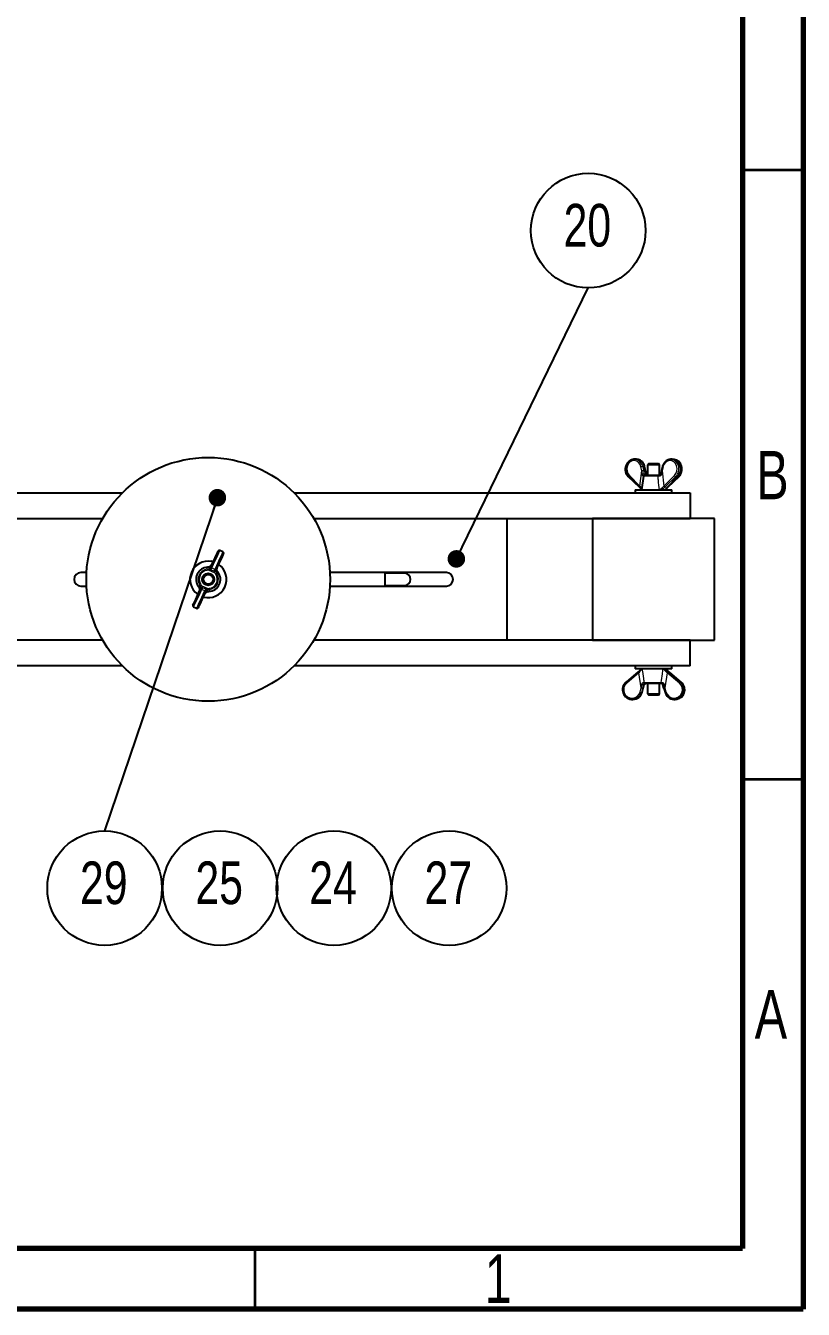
# Model space of a CAD drawing. Header units: millimetres. Extents: x 150 to 2050, y 50 to 2920.
# Drawn here: x 1412 to 2050, y 50 to 1103 of the extents above; entities that cross this region are included whole.
import ezdxf

# ---------------------------------------------------------------- set-up
doc = ezdxf.new("R2010")
doc.units = ezdxf.units.MM
doc.layers.add('FORMAT', color=7, linetype='Continuous')
doc.styles.add('SLDTEXTSTYLE0', font='TXT', dxfattribs={"width": 0.75})
doc.dimstyles.new('SLDDIMSTYLE0', dxfattribs={"dimtxt": 0.18, "dimasz": 14.4, "dimexe": 0, "dimexo": 0.0625, "dimgap": 0, "dimtad": 0, "dimtih": 1, "dimtoh": 1, "dimdec": 0, "dimrnd": 1e-09, "dimzin": 0, "dimdsep": 46, "dimtxsty": 'Standard', "dimblk1": 'DOT', "dimblk2": 'DOT', "dimsah": 1, "dimcen": 0.09, "dimadec": 0, "dimazin": 0, "dimtfac": 14.4, "dimtdec": 0, "dimtofl": 0, "dimtmove": 0, "dimatfit": 3, "dimldrblk": 'DOT', "dimfxl": 1, "dimfrac": 2, "dimtolj": 1, "dimtzin": 0, "dimarcsym": 0})

# ---------------------------------------------------------------- blocks, each defined once
blk = doc.blocks.new('SW_NOTE_0_25')
at = {"layer": 'FORMAT', "color": 0, "ltscale": 10}
blk.add_circle((0, 47), 47, dxfattribs=at)
at = {"layer": 'FORMAT', "color": 0, "ltscale": 10, "insert": (-0.7, 68.9), "char_height": 35, "attachment_point": 2, "style": 'SLDTEXTSTYLE0'}
blk.add_mtext('20', dxfattribs=at)
blk = doc.blocks.new('_Dot')
at = {"color": 0, "linetype": 'ByBlock', "lineweight": -2}
blk.add_line((-0.5, 0), (-1, 0), dxfattribs=at)
at = {"color": 0, "linetype": 'ByBlock', "const_width": 0.5}
blk.add_lwpolyline([(-0.25, 0, 1), (0.25, 0, 1)], format="xyb", close=True, dxfattribs=at)
blk = doc.blocks.new('SW_NOTE_0_26')
at = {"layer": 'FORMAT', "color": 0, "ltscale": 10}
blk.add_circle((0, -47), 47, dxfattribs=at)
at = {"layer": 'FORMAT', "color": 0, "ltscale": 10, "insert": (-0.7, -25.1), "char_height": 35, "attachment_point": 2, "style": 'SLDTEXTSTYLE0'}
blk.add_mtext('29', dxfattribs=at)
blk = doc.blocks.new('SW_NOTE_0_27')
at = {"layer": 'FORMAT', "color": 0, "ltscale": 10}
blk.add_circle((25.9, 23.2), 47, dxfattribs=at)
at = {"layer": 'FORMAT', "color": 0, "ltscale": 10, "insert": (25.2, 45.1), "char_height": 35, "attachment_point": 2, "style": 'SLDTEXTSTYLE0'}
blk.add_mtext('25', dxfattribs=at)
blk = doc.blocks.new('SW_NOTE_0_28')
at = {"layer": 'FORMAT', "color": 0, "ltscale": 10}
blk.add_circle((25.9, 23.2), 47, dxfattribs=at)
at = {"layer": 'FORMAT', "color": 0, "ltscale": 10, "insert": (25.2, 45.1), "char_height": 35, "attachment_point": 2, "style": 'SLDTEXTSTYLE0'}
blk.add_mtext('24', dxfattribs=at)
blk = doc.blocks.new('SW_NOTE_0_29')
at = {"layer": 'FORMAT', "color": 0, "ltscale": 10}
blk.add_circle((25.9, 23.2), 47, dxfattribs=at)
at = {"layer": 'FORMAT', "color": 0, "ltscale": 10, "insert": (25.2, 45.1), "char_height": 35, "attachment_point": 2, "style": 'SLDTEXTSTYLE0'}
blk.add_mtext('27', dxfattribs=at)

msp = doc.modelspace()

# ---------------------------------------------------------------- linework, layer by layer
at = {"color": 7, "linetype": 'Continuous', "lineweight": 70, "ltscale": 10}
for p, q in [((2050, 2920), (2050, 50)), ((2000, 2870), (2000, 100)), ((2000, 100), (200, 100)), ((2050, 50), (150, 50))]:
    msp.add_line(p, q, dxfattribs=at)
at = {"color": 7, "linetype": 'Continuous', "lineweight": 35, "ltscale": 10}
for p, q in [((2000, 985), (2050, 985)), ((2000, 485), (2050, 485)), ((1600, 100), (1600, 50))]:
    msp.add_line(p, q, dxfattribs=at)
at = {"color": 7, "linetype": 'Continuous', "lineweight": 25, "ltscale": 10}
for p, q in [((1911.7, 747.5), (1911, 747.5)), ((1913.1, 747.5), (1911.7, 747.5)), ((1920.6, 738.2), (1919.8, 741.5)), ((1923.1, 744), (1922.1, 743)), ((1922.1, 743), (1922.1, 734.5)), ((1932.1, 743), (1922.1, 743)), ((1923.1, 744), (1931.1, 744)), ((1932.1, 743), (1931.1, 744)), ((1931.1, 744), (1931.1, 744)), ((1932.1, 734.6), (1932.1, 743)), ((1934.4, 741.5), (1933.7, 738.2)), ((1942.5, 747.5), (1941.1, 747.5)), ((1906.3, 733.4), (1915.2, 724.9)), ((1907.1, 733.4), (1915.6, 724.9)), ((1918.8, 733.6), (1917.1, 722.5)), ((1919.8, 734.5), (1930.3, 734.5)), ((1930.3, 734.5), (1931.3, 734.5)), ((1932.9, 735.4), (1932.9, 735.4)), ((1933.5, 735.4), (1933.5, 735.4)), ((1938.7, 724.9), (1947.1, 733.4)), ((1939.1, 724.9), (1948, 733.4)), ((457.1, 720), (1491.3, 720)), ((1632.1, 720), (1957.1, 720)), ((1912.1, 722.5), (1912.1, 720)), ((1912.1, 722.5), (1940.7, 722.5)), ((1937.1, 722.5), (1937.1, 722.7)), ((1940.7, 722.5), (1942.1, 722.5)), ((1942.1, 720), (1942.1, 722.5)), ((1957.1, 720), (1957.1, 699)), ((457.1, 699), (1475.1, 699)), ((1648.3, 699), (1957.1, 699)), ((1807.1, 599), (1807.1, 699)), ((1977.1, 699), (1877.1, 699)), ((1877.1, 699), (1877.1, 599)), ((1977.1, 599), (1977.1, 699)), ((1565.6, 663.4), (1564.2, 663.8)), ((1568.8, 669.9), (1564.3, 660.8)), ((1568.8, 669.9), (1568.8, 669.9)), ((1569.1, 658.6), (1573.3, 667.8)), ((1573.8, 671.5), (1571.2, 672.7)), ((1573.3, 667.8), (1573.3, 667.8)), ((1461.8, 654.5), (1457.1, 654.5)), ((1561.1, 659), (1561.1, 659)), ((1564.3, 660.8), (1564.3, 660.8)), ((1569.8, 654.9), (1569.8, 654.9)), ((1757.1, 654.5), (1661.5, 654.5)), ((1706.9, 643.5), (1706.9, 654.5)), ((1723, 654), (1706.9, 654)), ((1457.1, 643.5), (1461.8, 643.5)), ((1553.6, 643.1), (1553.6, 643.1)), ((1661.5, 643.5), (1757.1, 643.5)), ((1706.9, 644), (1723, 644)), ((1554.3, 639.4), (1550.1, 630.1)), ((1554.6, 628), (1559, 637.1)), ((1559, 637.1), (1559, 637.1)), ((1562.3, 639), (1562.3, 639)), ((1549.6, 626.5), (1552.1, 625.3)), ((1550.1, 630.1), (1550.1, 630.1)), ((1554.6, 628), (1554.6, 628)), ((1475.1, 599), (457.1, 599)), ((1957.1, 599), (1648.3, 599)), ((1877.1, 599), (1977.1, 599)), ((1957.1, 578), (1957.1, 599)), ((1491.3, 578), (457.1, 578)), ((1957.1, 578), (1632.1, 578)), ((1914.2, 572.8), (1904.5, 564.6)), ((1914.6, 573.1), (1904.6, 564.6)), ((1912.1, 578), (1912.1, 575.5)), ((1940.7, 575.5), (1912.1, 575.5)), ((1914.6, 573.1), (1914.6, 573.1)), ((1914.6, 573.1), (1914.6, 573.1)), ((1949.7, 564.6), (1939.7, 573.1)), ((1939.7, 573.1), (1939.7, 573.1)), ((1939.7, 573.1), (1939.7, 573.1)), ((1949.8, 564.6), (1940.1, 572.8)), ((1942.1, 575.5), (1940.7, 575.5)), ((1942.1, 575.5), (1942.1, 578)), ((1917.8, 556.4), (1918.7, 559.7)), ((1918.6, 559.7), (1919.5, 562.6)), ((1918.6, 559.7), (1918.7, 559.7)), ((1920.3, 563.5), (1919.8, 563.5)), ((1932.6, 563.5), (1920.3, 563.5)), ((1922.1, 563.5), (1922.1, 555)), ((1932.1, 555), (1932.1, 563.5)), ((1933.1, 563.5), (1932.6, 563.5)), ((1933.4, 563.5), (1932.6, 563.5)), ((1933.4, 563.5), (1933.1, 563.5)), ((1935.6, 559.7), (1934.8, 562.6)), ((1935.6, 559.7), (1936.5, 556.4)), ((1949.7, 564.6), (1949.7, 564.6)), ((1949.8, 564.6), (1949.8, 564.6)), ((1909.7, 550.5), (1910.1, 550.5)), ((1917.8, 556.4), (1917.8, 556.4)), ((1922.1, 555), (1923.1, 554)), ((1922.1, 555), (1932.1, 555)), ((1931.1, 554), (1923.1, 554)), ((1931.1, 554), (1932.1, 555)), ((1932.1, 555), (1932.1, 555)), ((1936.5, 556.4), (1936.5, 556.4)), ((1944.1, 550.5), (1944.6, 550.5)), ((1944.6, 550.5), (1944.7, 550.5))]:
    msp.add_line(p, q, dxfattribs=at)
at = {"color": 8, "linetype": 'Continuous', "lineweight": 18, "ltscale": 10}
for p, q in [((1915.8, 725.6), (1917.5, 738)), ((1917.5, 738), (1916.8, 741.3)), ((1918.2, 741.6), (1918.9, 738.3)), ((1918.2, 741.6), (1919.7, 741.6)), ((1918.9, 738.3), (1919.4, 735.4)), ((1920.4, 738.3), (1919.7, 741.6)), ((1921.2, 735.4), (1920.4, 738.3)), ((1934.9, 741.3), (1934.1, 738)), ((1934.1, 738), (1935.6, 725.6)), ((1906.5, 734.1), (1906.7, 733.9)), ((1907.3, 734.1), (1915.8, 725.6)), ((1918.8, 733.6), (1918.7, 733.6)), ((1930.7, 733.6), (1918.8, 733.6)), ((1919.4, 735.4), (1921.2, 735.4)), ((1931.5, 733.6), (1930.7, 733.6)), ((1935.6, 725.6), (1944.3, 734.1)), ((1945.3, 733.3), (1936.7, 724.8)), ((1938.5, 724.8), (1947, 733.3)), ((1939, 724.8), (1947.9, 733.3)), ((1945.3, 733.3), (1947, 733.3)), ((1947.1, 733.3), (1947.9, 733.3)), ((1937.1, 722.6), (1937.1, 722.5)), ((1568.8, 669.9), (1564.3, 660.8)), ((1569.1, 658.6), (1573.3, 667.8)), ((1560.7, 657.3), (1561.6, 657.5)), ((1560.7, 657.3), (1560.8, 656.3)), ((1561.9, 656.5), (1560.8, 656.3)), ((1561.6, 657.5), (1561.9, 656.5)), ((1567.4, 654), (1561.9, 656.5)), ((1564.2, 657.6), (1563.6, 657)), ((1563.6, 657), (1566.6, 655.6)), ((1564.3, 660.8), (1563.7, 658.9)), ((1563.7, 658.9), (1564.1, 659.7)), ((1564.6, 658.4), (1564.2, 657.6)), ((1567.1, 657.2), (1564.6, 658.4)), ((1566.6, 655.6), (1566.8, 656.4)), ((1566.8, 656.4), (1567.1, 657.2)), ((1567.4, 654), (1568.3, 654.3)), ((1567.9, 653), (1567.4, 654)), ((1567.9, 653), (1568.7, 653.5)), ((1568.1, 656.9), (1569.1, 658.6)), ((1568.4, 657.7), (1568.1, 656.9)), ((1568.3, 654.3), (1568.7, 653.5)), ((1569.1, 658.6), (1569.1, 658.6)), ((1554.7, 644.4), (1555.5, 644.9)), ((1555.1, 643.6), (1554.7, 644.4)), ((1555.1, 643.6), (1556, 644)), ((1555.5, 644.9), (1556, 644)), ((1556, 644), (1561.5, 641.4)), ((1554.3, 639.4), (1550.1, 630.1)), ((1555.3, 641.1), (1554.3, 639.4)), ((1554.3, 639.4), (1554.3, 639.4)), ((1554.6, 628), (1559, 637.1)), ((1555, 640.3), (1555.3, 641.1)), ((1556.6, 641.5), (1556.3, 640.7)), ((1558.8, 639.5), (1556.3, 640.7)), ((1556.8, 642.3), (1556.6, 641.5)), ((1559.7, 640.9), (1556.8, 642.3)), ((1558.8, 639.5), (1559.2, 640.3)), ((1559, 637.1), (1559.7, 639)), ((1559.2, 640.3), (1559.7, 640.9)), ((1559.7, 639), (1559.3, 638.2)), ((1561.5, 641.4), (1562.5, 641.6)), ((1561.5, 641.4), (1561.8, 640.5)), ((1562.7, 640.7), (1561.8, 640.5)), ((1562.5, 641.6), (1562.7, 640.7)), ((1915, 572.3), (1905.1, 563.8)), ((1917, 559.9), (1915, 572.3)), ((1938.3, 572.3), (1936.4, 559.9)), ((1948.3, 563.8), (1938.3, 572.3)), ((1939.1, 573.1), (1949.1, 564.6)), ((1949.7, 564.6), (1939.7, 573.1)), ((1949.8, 564.6), (1940.2, 572.6)), ((1916.1, 556.6), (1917, 559.9)), ((1918.1, 559.7), (1917.3, 556.4)), ((1917.8, 556.4), (1918.6, 559.7)), ((1918.9, 562.6), (1918.1, 559.7)), ((1918.9, 564.3), (1919.3, 564.3)), ((1919.5, 562.6), (1918.9, 562.6)), ((1919.3, 564.3), (1933.3, 564.3)), ((1933.3, 564.3), (1934, 564.3)), ((1936.4, 559.9), (1937.3, 556.6)), ((1949.7, 564.6), (1949.1, 564.6)), ((1949.8, 564.6), (1949.7, 564.6)), ((1917.8, 556.4), (1917.3, 556.4))]:
    msp.add_line(p, q, dxfattribs=at)
at = {"color": 8, "linetype": 'Continuous', "lineweight": 18, "ltscale": 10, "flags": 128}
for points in [[(1906.3, 733.4), (1906.2, 733.4), (1906.2, 733.5), (1906.2, 733.6), (1906.2, 733.7), (1906.3, 733.8), (1906.4, 734), (1906.5, 734.1)], [(1907.1, 733.4), (1907.1, 733.4), (1907.1, 733.5), (1907.1, 733.6), (1907.1, 733.7), (1907.1, 733.8), (1907.2, 734), (1907.3, 734.1)], [(1930.3, 734.5), (1930.4, 734.5), (1930.4, 734.4), (1930.5, 734.3), (1930.6, 734.2), (1930.6, 734.1), (1930.7, 734), (1930.7, 733.8), (1930.7, 733.6)], [(1947.1, 733.4), (1947.1, 733.3), (1947, 733.3)], [(1938.7, 724.9), (1938.6, 724.9), (1938.5, 724.8)], [(1939.1, 724.9), (1939, 724.9), (1939, 724.8)], [(1934, 564.3), (1934, 564.2), (1933.9, 564), (1933.9, 563.9), (1933.8, 563.7), (1933.7, 563.6), (1933.6, 563.5), (1933.5, 563.5), (1933.4, 563.5)], [(1935.8, 562.8), (1935.6, 562.7), (1935.4, 562.7), (1935.2, 562.6), (1935.1, 562.6), (1934.9, 562.6), (1934.8, 562.6), (1934.8, 562.6), (1934.8, 562.6)]]:
    msp.add_lwpolyline(points, dxfattribs=at)
at = {"color": 7, "linetype": 'Continuous', "lineweight": 25, "ltscale": 10, "flags": 128}
for points in [[(1948, 733.4), (1948, 733.3), (1947.9, 733.3)], [(1915.6, 724.9), (1915.5, 725), (1915.5, 725.1), (1915.5, 725.2), (1915.6, 725.3), (1915.7, 725.5), (1915.8, 725.6)], [(1938.7, 724.9), (1938.7, 724.9), (1938.7, 724.9)]]:
    msp.add_lwpolyline(points, dxfattribs=at)
at = {"color": 7, "linetype": 'Continuous', "lineweight": 25, "ltscale": 100}
for radius in [100, 5, 4]:
    msp.add_circle((1561.7, 649), radius, dxfattribs=at)
at = {"color": 8, "linetype": 'Continuous', "lineweight": 18, "ltscale": 100}
for centre, radius, start, end in [((1918.4, 736.6), 4.93, 92.1612, 108.1966), ((1919.1, 733.3), 4.93, 92.1612, 108.1966), ((1919.7, 741.4), 0.183, 52.4009, 106.1711), ((1920.5, 738.1), 0.181, 52.0978, 106.3075), ((1934.2, 738.7), 0.686, 223.2645, 264.2628), ((1934.9, 742), 0.685, 223.2453, 264.2736), ((1919.1, 732.2), 3.22, 83.5812, 111.5052), ((1919.7, 733.5), 0.987, 90.482, 173.4007), ((1921.3, 735.1), 0.332, 85.7309, 111.7616), ((1930.4, 733.8), 1.12, 350.5517, 37.8564), ((1934.5, 738.8), 3.77, 245.4003, 255.7141), ((1945.7, 735), 1.73, 211.295, 256.7396), ((1915.5, 725.1), 0.385, 145.3923, 208.3098), ((1937.1, 726.5), 1.73, 211.295, 256.7396), ((1561.7, 649), 8.37, 96.6401, 213.0717), ((1561.7, 649), 7.39, 96.6401, 213.0717), ((1561.7, 649), 8.37, 276.6401, 33.0717), ((1564.1, 657.9), 1.01, 143.167, 243.8681), ((1564.6, 658.5), 0.988, 156.1796, 245.5356), ((1565, 659.3), 0.988, 156.1796, 245.5356), ((1567, 656.5), 1.01, 245.8436, 346.5447), ((1567.2, 657.3), 0.988, 244.1761, 333.5321), ((1567.5, 658.1), 0.988, 244.1761, 333.5321), ((1561.7, 649), 7.39, 276.6401, 33.0717), ((1555.9, 639.8), 0.988, 64.1761, 153.5321), ((1556.2, 640.6), 0.988, 64.1761, 153.5321), ((1556.3, 641.4), 1.01, 65.8436, 166.5447), ((1558.4, 638.6), 0.988, 336.1796, 65.5356), ((1558.8, 639.4), 0.988, 336.1796, 65.5356), ((1559.3, 640), 1.01, 323.167, 63.8681), ((1916, 573.4), 1.46, 192.976, 229.1293), ((1940.8, 570.6), 3, 123.2477, 144.9453), ((1904.6, 564.6), 0.152, 181.3893, 220.3909), ((1906, 564.9), 1.46, 192.976, 229.1293), ((1919, 566.3), 6.69, 252.9027, 262.8055), ((1918.6, 565.7), 3.11, 248.6629, 274.313), ((1919.8, 564.4), 0.902, 181.5504, 265.0277), ((1920.3, 564.4), 0.955, 185.952, 268.257), ((1932.5, 564.3), 0.857, 278.2266, 0.5267), ((1937.6, 554.5), 5.54, 102.8381, 111.355), ((1950.8, 562.1), 3, 123.2477, 144.9453), ((1918.1, 563), 6.69, 252.9027, 262.8055), ((1938.5, 551.2), 5.54, 102.8381, 111.355)]:
    msp.add_arc(centre, radius, start, end, dxfattribs=at)
at = {"color": 7, "linetype": 'Continuous', "lineweight": 25, "ltscale": 100}
for centre, radius, start, end in [((1919.8, 733.5), 1, 90, 171.7029), ((1561.7, 649), 15, 80.171, 234.8657), ((1457.1, 649), 5.5, 90, 270), ((1561.7, 649), 10, 93.5454, 216.1663), ((1561.7, 649), 15, 254.8461, 54.8657), ((1561.7, 649), 10, 273.5454, 36.1663), ((1722.7, 649), 5.01, 273.8216, 86.1784), ((1757.1, 649), 5.5, 270, 90)]:
    msp.add_arc(centre, radius, start, end, dxfattribs=at)
for centre, major_axis, ratio, start_param, end_param in [((1911, 739.5), (0.26, 8), 0.886754, 0.029291, 2.474928), ((1911.7, 739.5), (0.23, 8), 0.839854, 6.26299, 6.306812), ((1913.2, 739.5), (-0.23, 8), 0.839854, 4.952268, 6.259559), ((1942, 739.5), (0.26, 8), 0.886754, 0.029291, 0.196367), ((1941.1, 739.5), (0.23, 8), 0.839854, 0.023627, 0.047016), ((1943.3, 739.5), (-0.26, 8), 0.886754, 3.808257, 6.156829), ((1566.9, 665.8), (2.97, 6.34), 0.017455, 3.405099, 7.158026), ((1571.3, 663.8), (2.97, 6.34), 0.017455, 5.408345, 9.161272), ((1552.1, 634.2), (2.97, 6.34), 0.017455, 2.266752, 6.019679), ((1556.4, 632.1), (2.97, 6.34), 0.017455, 0.263506, 4.016433), ((1909.6, 558.5), (-1.35, 7.89), 0.995994, 0.527517, 2.973154), ((1909.7, 558.5), (-0.67, 7.97), 0.983557, 0.612968, 4.365896), ((1944.1, 558.5), (-0.67, 7.97), 0.983557, 1.751315, 5.504242), ((1944.6, 558.5), (0.67, 7.97), 0.983557, 3.22458, 5.670217), ((1944.7, 558.5), (1.35, 7.89), 0.995994, 3.310031, 5.755668), ((1910.2, 558.5), (0.67, 7.97), 0.983557, 3.22458, 4.53187)]:
    msp.add_ellipse(centre, major_axis=major_axis, ratio=ratio, start_param=start_param, end_param=end_param, dxfattribs=at)
at = {"color": 8, "linetype": 'Continuous', "lineweight": 18, "ltscale": 100}
for centre, major_axis, ratio, start_param, end_param in [((1910.5, 739.5), (0.26, 7), 0.886691, 0.79534, 2.479099), ((1911.1, 739.5), (0.22, 7), 0.839794, 5.002889, 8.755816), ((1911.7, 739.5), (0.23, 8), 0.839854, 4.999522, 6.26299), ((1940.5, 739.5), (0.22, 7), 0.839794, 3.864542, 7.61747), ((1941.1, 739.5), (0.23, 8), 0.839854, 3.861175, 6.306812), ((1942.6, 739.5), (-0.23, 8), 0.839854, 3.813922, 6.259559), ((1567.8, 665.4), (3.4, 7.24), 0.015273, 3.405099, 6.283605), ((1570.4, 664.2), (3.4, 7.24), 0.015273, 6.282496, 9.161272), ((1553, 633.7), (3.4, 7.24), 0.015273, 3.141593, 6.019679), ((1555.5, 632.5), (3.4, 7.24), 0.015273, 0.263506, 3.141593), ((1909.5, 558.5), (-0.67, 6.97), 0.983488, 0.601383, 4.354311), ((1943.9, 558.5), (-0.67, 6.97), 0.983488, 1.73973, 5.492657)]:
    msp.add_ellipse(centre, major_axis=major_axis, ratio=ratio, start_param=start_param, end_param=end_param, dxfattribs=at)
at = {"color": 7, "linetype": 'Continuous', "lineweight": 25, "ltscale": 10}
for points, knots in [([(1912.1, 747.4), (1911.9, 747.4), (1911.4, 747.5), (1910.3, 747.3), (1909, 746.9), (1907.8, 746.1), (1906.8, 745.1), (1905.9, 743.9), (1905.3, 742.4), (1904.9, 740.9), (1904.7, 739.3), (1904.9, 737.7), (1905.3, 736.2), (1906, 734.8), (1906.7, 733.9), (1907.1, 733.5), (1907.1, 733.4)], [0, 0, 0, 0, 0.019408, 0.098473, 0.17741, 0.25658, 0.336246, 0.416457, 0.497115, 0.578083, 0.659256, 0.740575, 0.821999, 0.903474, 0.979966, 1, 1, 1, 1]), ([(1919.8, 741.5), (1919.8, 741.8), (1919.5, 742.6), (1919, 743.8), (1918.1, 745.1), (1917, 746.1), (1915.8, 746.9), (1914.6, 747.4), (1913.7, 747.4), (1913.3, 747.4)], [0, 0, 0, 0, 0.0862132, 0.2442936, 0.4026435, 0.5607114, 0.7180561, 0.8742398, 1, 1, 1, 1]), ([(1921.4, 735.4), (1921.4, 735.4), (1921.1, 736.3), (1920.8, 737.2), (1920.6, 738.2), (1920.6, 738.2)], [0, 0, 0, 0, 0.0124758, 0.9405956, 1, 1, 1, 1]), ([(1933.7, 738.2), (1933.6, 738), (1933.4, 737), (1933.1, 736.1), (1932.9, 735.4)], [0, 0, 0, 0, 0.24954, 1, 1, 1, 1]), ([(1941, 747.4), (1940.8, 747.4), (1940.3, 747.5), (1939.2, 747.2), (1937.9, 746.6), (1936.8, 745.8), (1935.8, 744.6), (1935, 743.3), (1934.6, 742.3), (1934.5, 741.7), (1934.4, 741.5)], [0, 0, 0, 0, 0.043818, 0.196488, 0.349145, 0.502498, 0.656893, 0.812289, 0.961175, 1, 1, 1, 1]), ([(1947.1, 733.4), (1947.3, 733.6), (1947.8, 734.2), (1948.5, 735.2), (1949.1, 736.7), (1949.5, 738.2), (1949.5, 739.8), (1949.3, 741.4), (1948.8, 742.9), (1948.1, 744.3), (1947.1, 745.5), (1946, 746.5), (1944.7, 747.1), (1943.4, 747.5), (1942.6, 747.4), (1942.2, 747.4)], [0, 0, 0, 0, 0.044849, 0.125218, 0.205923, 0.28696, 0.368214, 0.449622, 0.531141, 0.612723, 0.694263, 0.775577, 0.856424, 0.936616, 1, 1, 1, 1]), ([(1922.2, 734.6), (1922.2, 734.6), (1922, 734.6), (1921.7, 734.8), (1921.5, 735.1), (1921.4, 735.3), (1921.4, 735.4)], [0, 0, 0, 0, 0.098167, 0.458525, 0.802175, 1, 1, 1, 1]), ([(1932.9, 735.4), (1932.9, 735.3), (1932.8, 735), (1932.5, 734.7), (1932, 734.5), (1931.6, 734.5), (1931.4, 734.5), (1931.3, 734.5)], [0, 0, 0, 0, 0.186431, 0.395628, 0.639262, 0.934336, 1, 1, 1, 1]), ([(1915.2, 724.9), (1915.2, 724.9), (1915.6, 724.6), (1916.1, 724), (1916.7, 723.3), (1917, 722.7), (1917.1, 722.5), (1917.1, 722.5)], [0, 0, 0, 0, 0.022786, 0.319722, 0.580176, 0.814292, 1, 1, 1, 1]), ([(1915.6, 724.9), (1915.6, 724.9), (1915.9, 724.6), (1916.4, 724), (1916.9, 723.3), (1917.1, 722.9), (1917.2, 722.6), (1917.2, 722.6), (1917.2, 722.6)], [0, 0, 0, 0, 0.02103, 0.293915, 0.530542, 0.742659, 0.927025, 1, 1, 1, 1]), ([(1915.8, 725.6), (1916.1, 725.2), (1916.8, 724.2), (1917.2, 723.2), (1917.2, 722.8), (1917.2, 722.8)], [0, 0, 0, 0, 0.4641, 0.930312, 1, 1, 1, 1]), ([(1937.1, 722.6), (1937.1, 722.6), (1937.1, 722.7), (1937.2, 723.1), (1937.6, 723.7), (1938.1, 724.3), (1938.5, 724.7), (1938.7, 724.9)], [0, 0, 0, 0, 0.170758, 0.364453, 0.577564, 0.824116, 1, 1, 1, 1]), ([(1937.1, 722.5), (1937.1, 722.5), (1937.1, 722.5), (1937.1, 722.5), (1937.1, 722.5)], [0, 0, 0, 0, 0.945726, 1, 1, 1, 1]), ([(1937.2, 722.5), (1937.2, 722.5), (1937.2, 722.5), (1937.3, 722.8), (1937.6, 723.3), (1938.2, 724), (1938.7, 724.5), (1939, 724.9), (1939.1, 724.9)], [0, 0, 0, 0, 0.019739, 0.208224, 0.424861, 0.68067, 0.959624, 1, 1, 1, 1]), ([(1571.2, 672.6), (1571.1, 672.7), (1570.9, 672.8), (1570.6, 672.7), (1570.4, 672.7), (1570.2, 672.5), (1570.1, 672.4), (1570, 672.4), (1570, 672.3), (1569.9, 672.2), (1569.8, 671.9), (1569.5, 671.4), (1569.2, 670.7), (1568.9, 670.2), (1568.8, 669.9)], [0, 0, 0, 0, 0.047982, 0.09047, 0.126077, 0.156601, 0.18186, 0.204971, 0.235682, 0.297644, 0.446872, 0.649374, 0.863463, 1, 1, 1, 1]), ([(1573.3, 667.8), (1573.4, 668), (1573.6, 668.5), (1573.9, 669.2), (1574.2, 669.9), (1574.3, 670.1), (1574.3, 670.3), (1574.4, 670.5), (1574.4, 670.7), (1574.3, 671), (1574.1, 671.3), (1573.9, 671.4), (1573.8, 671.4)], [0, 0, 0, 0, 0.108971, 0.317864, 0.528103, 0.74373, 0.803229, 0.830578, 0.863098, 0.905376, 0.95307, 1, 1, 1, 1]), ([(1564.3, 660.8), (1564, 660.4), (1563.5, 659.6), (1562.3, 659), (1561.4, 659), (1561.1, 659)], [0, 0, 0, 0, 0.401184, 0.804193, 1, 1, 1, 1]), ([(1561.1, 659), (1561.1, 659), (1561.1, 659), (1561.1, 659), (1561.1, 659)], [0, 0, 0, 0, 0.945726, 1, 1, 1, 1]), ([(1569.7, 654.9), (1569.5, 655.2), (1569, 656), (1568.7, 657.3), (1569, 658.1), (1569.1, 658.6)], [0, 0, 0, 0, 0.279193, 0.628993, 1, 1, 1, 1]), ([(1569.8, 654.9), (1569.8, 654.9), (1569.8, 654.9), (1569.8, 654.9), (1569.7, 654.9)], [0, 0, 0, 0, 0.054274, 1, 1, 1, 1]), ([(1553.6, 643.1), (1553.9, 642.7), (1554.4, 641.9), (1554.6, 640.6), (1554.4, 639.8), (1554.3, 639.4)], [0, 0, 0, 0, 0.279193, 0.628993, 1, 1, 1, 1]), ([(1553.6, 643.1), (1553.6, 643.1), (1553.6, 643.1), (1553.6, 643.1), (1553.6, 643.1)], [0, 0, 0, 0, 0.0542743, 1, 1, 1, 1]), ([(1559, 637.1), (1559.3, 637.5), (1559.8, 638.3), (1561.1, 638.9), (1562, 639), (1562.3, 639)], [0, 0, 0, 0, 0.401184, 0.804193, 1, 1, 1, 1]), ([(1562.3, 639), (1562.3, 639), (1562.3, 639), (1562.3, 639), (1562.3, 639)], [0, 0, 0, 0, 0.9457257, 1, 1, 1, 1]), ([(1550.1, 630.1), (1550, 629.9), (1549.8, 629.4), (1549.4, 628.7), (1549.2, 628.1), (1549.1, 627.8), (1549, 627.6), (1549, 627.4), (1549, 627.2), (1549.1, 626.9), (1549.3, 626.7), (1549.5, 626.6), (1549.6, 626.5)], [0, 0, 0, 0, 0.108971, 0.317864, 0.528103, 0.74373, 0.803229, 0.830578, 0.863098, 0.905376, 0.95307, 1, 1, 1, 1]), ([(1552.1, 625.3), (1552.2, 625.3), (1552.4, 625.2), (1552.7, 625.2), (1553, 625.3), (1553.2, 625.4), (1553.3, 625.5), (1553.3, 625.6), (1553.4, 625.7), (1553.5, 625.8), (1553.6, 626), (1553.9, 626.5), (1554.2, 627.2), (1554.5, 627.8), (1554.6, 628)], [0, 0, 0, 0, 0.047982, 0.09047, 0.126077, 0.156601, 0.18186, 0.204971, 0.235682, 0.297644, 0.446872, 0.649374, 0.863463, 1, 1, 1, 1]), ([(1914.6, 573.1), (1915.2, 573.6), (1916.2, 574.5), (1917, 575.2), (1917.3, 575.5)], [0, 0, 0, 0, 0.646925, 1, 1, 1, 1]), ([(1914.6, 573.1), (1915.2, 573.6), (1916.2, 574.5), (1916.9, 575.2), (1917.2, 575.5)], [0, 0, 0, 0, 0.646925, 1, 1, 1, 1]), ([(1939.7, 573.1), (1939.1, 573.6), (1938.1, 574.5), (1937.4, 575.2), (1937.1, 575.5)], [0, 0, 0, 0, 0.646925, 1, 1, 1, 1]), ([(1919.8, 563.5), (1919.7, 563.5), (1919.5, 563.4), (1919.2, 563.2), (1919, 563), (1918.9, 562.7), (1918.9, 562.6)], [0, 0, 0, 0, 0.397548, 0.618956, 0.806457, 1, 1, 1, 1]), ([(1919.5, 562.6), (1919.5, 562.7), (1919.6, 562.9), (1919.9, 563.2), (1920.3, 563.4), (1920.6, 563.5), (1920.8, 563.5), (1920.8, 563.5)], [0, 0, 0, 0, 0.175097, 0.349896, 0.584012, 0.956468, 1, 1, 1, 1]), ([(1934.8, 562.6), (1934.8, 562.7), (1934.7, 562.9), (1934.4, 563.2), (1934, 563.4), (1933.6, 563.5), (1933.4, 563.5), (1933.4, 563.5)], [0, 0, 0, 0, 0.1750974, 0.3498959, 0.5840117, 0.956468, 1, 1, 1, 1]), ([(1935.1, 562.6), (1935, 562.7), (1934.9, 562.9), (1934.7, 563.2), (1934.3, 563.4), (1934, 563.5), (1933.8, 563.5), (1933.8, 563.5)], [0, 0, 0, 0, 0.175097, 0.349896, 0.584012, 0.956468, 1, 1, 1, 1])]:
    msp.add_open_spline(points, degree=3, knots=knots, dxfattribs=at)
at = {"color": 8, "linetype": 'Continuous', "lineweight": 18, "ltscale": 10}
for points, knots in [([(1917.9, 735.2), (1917.8, 735.8), (1917.7, 736.8), (1917.6, 737.7), (1917.5, 738)], [0, 0, 0, 0, 0.685027, 1, 1, 1, 1]), ([(1934.1, 738), (1934, 737.4), (1933.8, 736.4), (1933.6, 735.5), (1933.5, 735.2)], [0, 0, 0, 0, 0.685002, 1, 1, 1, 1]), ([(1918.7, 733.6), (1918.6, 733.6), (1918.5, 733.6), (1918.3, 733.9), (1918.1, 734.3), (1918, 734.7), (1917.9, 735), (1917.9, 735.2)], [0, 0, 0, 0, 0.248699, 0.457464, 0.666427, 0.875589, 1, 1, 1, 1]), ([(1919.4, 735.4), (1919.5, 735.2), (1919.5, 735), (1919.6, 734.7), (1919.7, 734.5), (1919.7, 734.5), (1919.7, 734.5), (1919.7, 734.5)], [0, 0, 0, 0, 0.175097, 0.349896, 0.584012, 0.956468, 1, 1, 1, 1]), ([(1922.1, 734.6), (1922, 734.6), (1921.7, 734.7), (1921.4, 735), (1921.3, 735.2), (1921.2, 735.4)], [0, 0, 0, 0, 0.349846, 0.669768, 1, 1, 1, 1]), ([(1931.9, 722.5), (1931.6, 725.1), (1931.2, 728.8), (1930.8, 732.5), (1930.7, 733.6)], [0, 0, 0, 0, 0.709408, 1, 1, 1, 1]), ([(1933.5, 735.2), (1933.5, 734.9), (1933.3, 734.5), (1932.9, 734), (1932.3, 733.7), (1931.9, 733.6), (1931.6, 733.6), (1931.5, 733.6)], [0, 0, 0, 0, 0.250533, 0.502667, 0.720928, 0.927461, 1, 1, 1, 1]), ([(1915.6, 725.4), (1915.9, 725), (1916.6, 724.1), (1917.1, 723.1), (1917.1, 722.6), (1917.1, 722.5)], [0, 0, 0, 0, 0.354272, 0.788853, 1, 1, 1, 1]), ([(1931.9, 722.5), (1932.3, 722.7), (1933.1, 723.2), (1934.5, 724.3), (1935.2, 725.2), (1935.6, 725.6)], [0, 0, 0, 0, 0.279193, 0.628993, 1, 1, 1, 1]), ([(1931.9, 722.5), (1931.9, 722.5), (1931.9, 722.5), (1931.9, 722.5), (1931.9, 722.5)], [0, 0, 0, 0, 0.054274, 1, 1, 1, 1]), ([(1936.7, 724.8), (1936.1, 724.3), (1935.2, 723.4), (1934.1, 722.7), (1933.7, 722.5)], [0, 0, 0, 0, 0.646925, 1, 1, 1, 1]), ([(1936.8, 722.5), (1937, 722.9), (1937.3, 723.6), (1938.1, 724.5), (1938.5, 724.8)], [0, 0, 0, 0, 0.536084, 1, 1, 1, 1]), ([(1937.1, 722.6), (1937.3, 723), (1937.8, 723.7), (1938.6, 724.5), (1939, 724.8)], [0, 0, 0, 0, 0.4968434, 1, 1, 1, 1]), ([(1560.7, 657.3), (1560.8, 657.6), (1560.9, 658.2), (1561, 658.7), (1561.1, 659)], [0, 0, 0, 0, 0.633346, 1, 1, 1, 1]), ([(1561.6, 657.5), (1561.8, 657.6), (1562.2, 657.7), (1562.7, 658), (1563, 658.3), (1563.2, 658.4), (1563.3, 658.5), (1563.3, 658.5)], [0, 0, 0, 0, 0.248699, 0.457464, 0.666427, 0.875589, 1, 1, 1, 1]), ([(1563.6, 657), (1563.6, 657), (1563.5, 656.9), (1563.2, 656.8), (1562.7, 656.6), (1562.2, 656.6), (1561.9, 656.6), (1561.9, 656.5)], [0, 0, 0, 0, 0.175097, 0.349896, 0.584012, 0.956468, 1, 1, 1, 1]), ([(1563.3, 658.5), (1563.4, 658.6), (1563.5, 658.7), (1563.6, 658.9), (1563.7, 658.9)], [0, 0, 0, 0, 0.685027, 1, 1, 1, 1]), ([(1567.4, 654), (1567.2, 654.2), (1567, 654.6), (1566.7, 655.1), (1566.6, 655.4), (1566.6, 655.6), (1566.6, 655.6)], [0, 0, 0, 0, 0.397548, 0.618956, 0.806457, 1, 1, 1, 1]), ([(1568.1, 656.9), (1568, 656.7), (1568, 656.6), (1568, 656.4), (1568, 656.3)], [0, 0, 0, 0, 0.685002, 1, 1, 1, 1]), ([(1568, 656.3), (1568, 656.2), (1568, 656.1), (1568, 655.6), (1568.1, 655.1), (1568.2, 654.6), (1568.3, 654.4), (1568.3, 654.3)], [0, 0, 0, 0, 0.250533, 0.502667, 0.720928, 0.927461, 1, 1, 1, 1]), ([(1569.7, 654.9), (1569.5, 654.6), (1569.2, 654.1), (1568.8, 653.7), (1568.7, 653.5)], [0, 0, 0, 0, 0.709408, 1, 1, 1, 1]), ([(1553.6, 643.1), (1553.9, 643.4), (1554.2, 643.8), (1554.6, 644.3), (1554.7, 644.4)], [0, 0, 0, 0, 0.7094083, 1, 1, 1, 1]), ([(1555.4, 641.6), (1555.4, 641.7), (1555.4, 641.8), (1555.4, 642.3), (1555.3, 642.9), (1555.2, 643.3), (1555.1, 643.6), (1555.1, 643.6)], [0, 0, 0, 0, 0.250533, 0.502667, 0.720928, 0.927461, 1, 1, 1, 1]), ([(1556, 644), (1556.1, 643.7), (1556.4, 643.4), (1556.6, 642.9), (1556.7, 642.5), (1556.7, 642.4), (1556.8, 642.3)], [0, 0, 0, 0, 0.397548, 0.618956, 0.806457, 1, 1, 1, 1]), ([(1555.3, 641.1), (1555.3, 641.2), (1555.4, 641.4), (1555.4, 641.6), (1555.4, 641.6)], [0, 0, 0, 0, 0.685002, 1, 1, 1, 1]), ([(1559.7, 640.9), (1559.8, 641), (1559.9, 641), (1560.2, 641.2), (1560.7, 641.3), (1561.1, 641.4), (1561.4, 641.4), (1561.5, 641.4)], [0, 0, 0, 0, 0.1750974, 0.3498959, 0.5840117, 0.956468, 1, 1, 1, 1]), ([(1560.1, 639.4), (1560, 639.3), (1559.8, 639.2), (1559.7, 639.1), (1559.7, 639)], [0, 0, 0, 0, 0.6850271, 1, 1, 1, 1]), ([(1561.8, 640.5), (1561.6, 640.4), (1561.2, 640.2), (1560.7, 639.9), (1560.4, 639.7), (1560.2, 639.5), (1560.1, 639.5), (1560.1, 639.4)], [0, 0, 0, 0, 0.248699, 0.457464, 0.666427, 0.875589, 1, 1, 1, 1]), ([(1562.7, 640.7), (1562.6, 640.3), (1562.5, 639.7), (1562.3, 639.2), (1562.3, 639)], [0, 0, 0, 0, 0.633346, 1, 1, 1, 1]), ([(1917.6, 575.5), (1917.5, 575.2), (1917.2, 574.7), (1916.2, 573.6), (1915.4, 572.8), (1915, 572.3)], [0, 0, 0, 0, 0.279193, 0.628993, 1, 1, 1, 1]), ([(1917.6, 575.5), (1918, 572.8), (1918.6, 569.1), (1919.2, 565.4), (1919.3, 564.3)], [0, 0, 0, 0, 0.7094083, 1, 1, 1, 1]), ([(1933.3, 564.3), (1933.7, 566.7), (1934.2, 570.4), (1934.7, 574.1), (1934.9, 575.5)], [0, 0, 0, 0, 0.633346, 1, 1, 1, 1]), ([(1938.3, 572.3), (1937.8, 572.8), (1936.9, 573.8), (1935.7, 574.9), (1935.1, 575.3), (1934.9, 575.5)], [0, 0, 0, 0, 0.401184, 0.804193, 1, 1, 1, 1]), ([(1936.1, 575.5), (1936.6, 575.1), (1937.6, 574.3), (1938.6, 573.5), (1939.1, 573.1)], [0, 0, 0, 0, 0.536084, 1, 1, 1, 1]), ([(1917, 559.9), (1917.1, 560.6), (1917.3, 561.5), (1917.5, 562.5), (1917.5, 562.8)], [0, 0, 0, 0, 0.685002, 1, 1, 1, 1]), ([(1917.5, 562.8), (1917.6, 563), (1917.7, 563.5), (1918, 564), (1918.5, 564.3), (1918.7, 564.3), (1918.9, 564.3), (1918.9, 564.3)], [0, 0, 0, 0, 0.250533, 0.502667, 0.720928, 0.927461, 1, 1, 1, 1]), ([(1934, 564.3), (1934.2, 564.3), (1934.6, 564.3), (1935.1, 564.1), (1935.5, 563.6), (1935.7, 563.2), (1935.8, 562.9), (1935.8, 562.8)], [0, 0, 0, 0, 0.248699, 0.457464, 0.666427, 0.875589, 1, 1, 1, 1]), ([(1935.8, 562.8), (1936, 562.1), (1936.2, 561.2), (1936.3, 560.2), (1936.4, 559.9)], [0, 0, 0, 0, 0.685027, 1, 1, 1, 1])]:
    msp.add_open_spline(points, degree=3, knots=knots, dxfattribs=at)

# ---------------------------------------------------------------- block references
at = {"layer": 'FORMAT', "ltscale": 10}
for name, p in [('SW_NOTE_0_25', (1873.5, 888.2)), ('SW_NOTE_0_26', (1476.7, 442.6)), ('SW_NOTE_0_27', (1545.5, 372.4)), ('SW_NOTE_0_28', (1638.9, 372.4)), ('SW_NOTE_0_29', (1733.5, 372.4))]:
    msp.add_blockref(name, p, dxfattribs=at)

# ---------------------------------------------------------------- texts
at = {"color": 7, "linetype": 'Continuous', "lineweight": 0, "ltscale": 10, "char_height": 39.7, "attachment_point": 2, "style": 'SLDTEXTSTYLE0'}
for s, insert in [('B', (2024.7, 754.4)), ('A', (2023.4, 311.9)), ('1', (1799.6, 95))]:
    msp.add_mtext(s, dxfattribs=dict(at, insert=insert))

# ---------------------------------------------------------------- leaders
at = {"layer": 'FORMAT', "ltscale": 10}
for points in [[(1765.3, 665.8), (1873.5, 888.2)], [(1569.2, 716), (1476.7, 442.6)]]:
    msp.add_leader(points, dimstyle='SLDDIMSTYLE0', dxfattribs=at)

doc.saveas('drawing.dxf')
